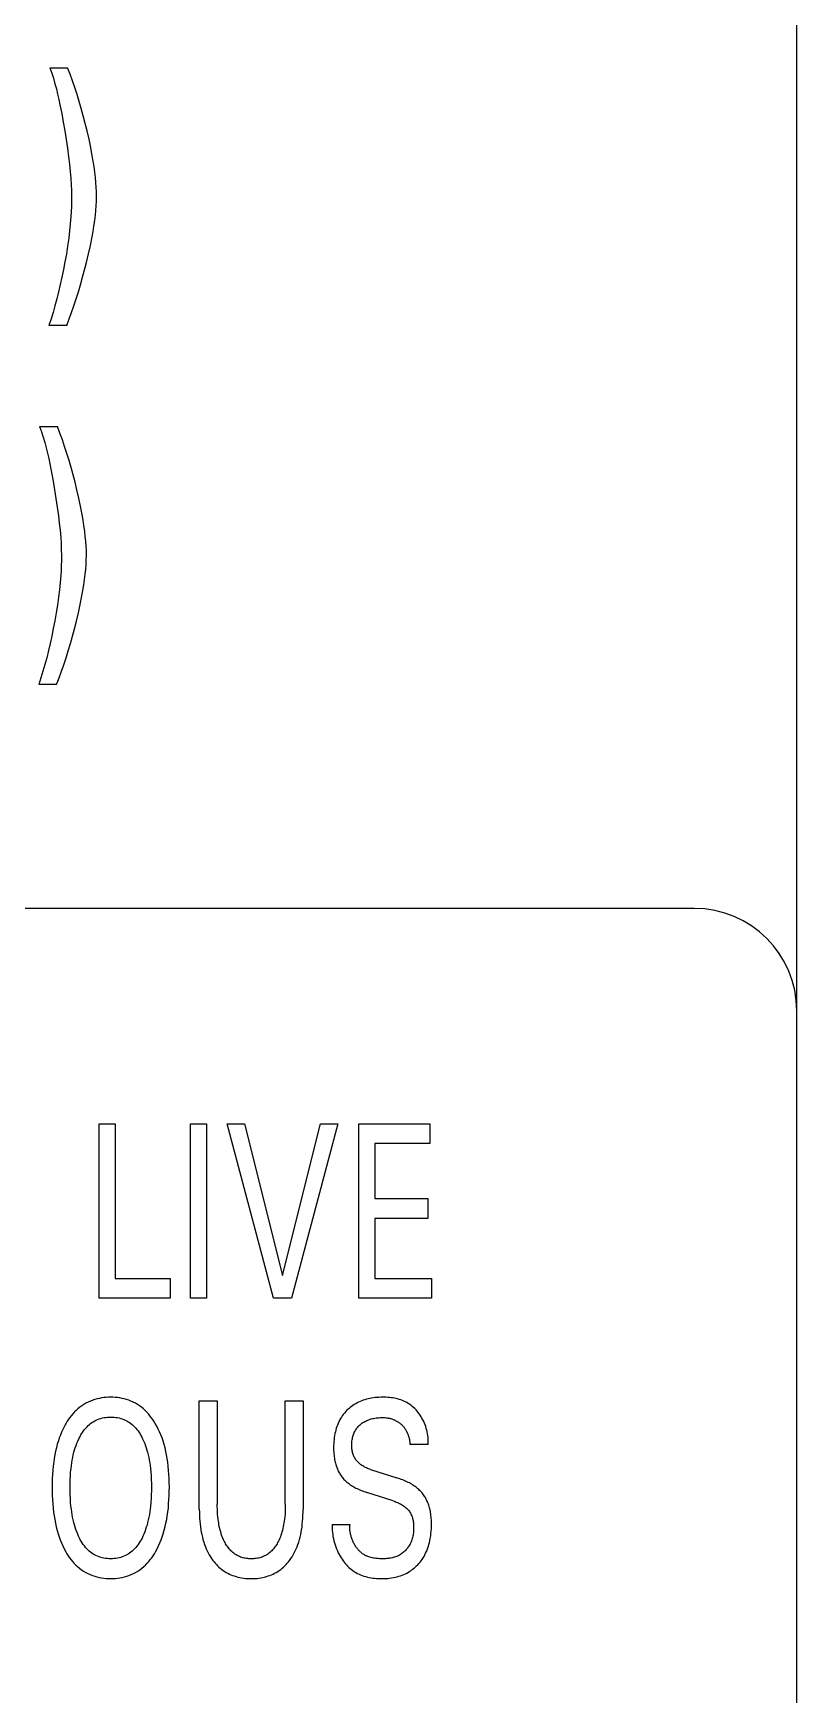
# Model space of a CAD drawing. Extents: x 0 to 420, y 0 to 297.
# Drawn here: x 187.74 to 195.19, y 222.86 to 239.06 of the extents above; entities that cross this region are included whole.
import ezdxf

# ---------------------------------------------------------------- set-up
doc = ezdxf.new("R2010")
doc.units = 0
doc.header["$LTSCALE"] = 23.1
doc.layers.add('10000_FRONT', color=7, linetype='CONTINUOUS')

msp = doc.modelspace()

# ---------------------------------------------------------------- linework, layer by layer
at = {"layer": '10000_FRONT', "color": 7, "linetype": 'CONTINUOUS'}
for p, q in [((195.189, 164.026), (195.189, 252.026)), ((187.901, 238.724), (188.075, 238.724)), ((188.067, 236.211), (187.893, 236.211)), ((187.802, 235.224), (187.976, 235.224)), ((187.968, 232.711), (187.794, 232.711)), ((194.189, 230.526), (89.189, 230.526)), ((188.383, 226.726), (188.383, 228.426)), ((188.383, 228.426), (188.538, 228.426)), ((188.538, 228.426), (188.538, 226.918)), ((189.274, 226.726), (189.274, 228.426)), ((189.274, 228.426), (189.43, 228.426)), ((189.43, 228.426), (189.43, 226.726)), ((190.083, 226.726), (189.631, 228.426)), ((189.631, 228.426), (189.8, 228.426)), ((189.8, 228.426), (190.173, 226.948)), ((190.173, 226.948), (190.541, 228.426)), ((190.71, 228.426), (190.258, 226.726)), ((190.541, 228.426), (190.71, 228.426)), ((190.916, 226.726), (190.916, 228.426)), ((190.916, 228.426), (191.61, 228.426)), ((191.61, 228.426), (191.61, 228.233)), ((191.072, 228.233), (191.072, 227.697)), ((191.61, 228.233), (191.072, 228.233)), ((191.072, 227.697), (191.589, 227.697)), ((191.589, 227.697), (191.589, 227.504)), ((191.072, 227.504), (191.072, 226.918)), ((191.589, 227.504), (191.072, 227.504)), ((188.538, 226.918), (189.076, 226.918)), ((189.076, 226.918), (189.076, 226.726)), ((191.072, 226.918), (191.625, 226.918)), ((191.625, 226.918), (191.625, 226.726)), ((189.076, 226.726), (188.383, 226.726)), ((189.43, 226.726), (189.274, 226.726)), ((190.258, 226.726), (190.083, 226.726)), ((191.625, 226.726), (190.916, 226.726)), ((189.36, 224.667), (189.36, 225.726)), ((189.36, 225.726), (189.535, 225.726)), ((189.535, 225.726), (189.535, 224.717)), ((190.199, 224.717), (190.199, 225.726)), ((190.199, 225.726), (190.373, 225.726)), ((190.373, 225.726), (190.373, 224.667)), ((191.592, 225.3), (191.414, 225.3)), ((191.031, 225.056), (191.288, 224.974)), ((191.25, 224.75), (190.993, 224.832)), ((190.655, 224.518), (190.831, 224.518))]:
    msp.add_line(p, q, dxfattribs=at)
for points in [[(187.901, 238.724), (187.92, 238.672), (187.937, 238.621), (187.952, 238.568), (187.966, 238.517), (187.978, 238.466), (187.99, 238.414), (188.001, 238.362), (188.018, 238.277), (188.033, 238.192), (188.048, 238.107), (188.061, 238.023), (188.074, 237.939), (188.085, 237.855), (188.093, 237.784), (188.101, 237.713), (188.107, 237.642), (188.111, 237.584), (188.113, 237.526), (188.114, 237.467), (188.114, 237.419), (188.113, 237.37), (188.11, 237.322), (188.107, 237.274), (188.101, 237.203), (188.094, 237.132), (188.086, 237.061), (188.075, 236.984), (188.063, 236.907), (188.049, 236.83), (188.035, 236.756), (188.02, 236.682), (188.004, 236.609), (187.988, 236.54), (187.971, 236.471), (187.952, 236.403), (187.934, 236.338), (187.914, 236.274), (187.893, 236.211)], [(188.067, 236.211), (188.091, 236.274), (188.114, 236.338), (188.137, 236.402), (188.159, 236.47), (188.18, 236.539), (188.201, 236.608), (188.221, 236.68), (188.241, 236.753), (188.26, 236.826), (188.279, 236.909), (188.297, 236.991), (188.314, 237.074), (188.323, 237.127), (188.332, 237.18), (188.34, 237.234), (188.346, 237.287), (188.351, 237.332), (188.354, 237.377), (188.356, 237.422), (188.357, 237.467), (188.357, 237.514), (188.355, 237.56), (188.351, 237.606), (188.347, 237.652), (188.341, 237.706), (188.334, 237.759), (188.325, 237.813), (188.316, 237.866), (188.301, 237.947), (188.284, 238.028), (188.265, 238.108), (188.247, 238.181), (188.228, 238.253), (188.208, 238.325), (188.188, 238.394), (188.167, 238.462), (188.145, 238.53), (188.123, 238.595), (188.099, 238.66), (188.075, 238.724)], [(187.802, 235.224), (187.821, 235.172), (187.838, 235.121), (187.853, 235.068), (187.867, 235.017), (187.879, 234.966), (187.891, 234.914), (187.902, 234.862), (187.919, 234.777), (187.934, 234.692), (187.949, 234.607), (187.962, 234.523), (187.975, 234.439), (187.986, 234.355), (187.994, 234.284), (188.002, 234.213), (188.008, 234.142), (188.012, 234.084), (188.014, 234.026), (188.015, 233.967), (188.015, 233.919), (188.014, 233.87), (188.011, 233.822), (188.008, 233.774), (188.002, 233.703), (187.995, 233.632), (187.986, 233.561), (187.976, 233.484), (187.964, 233.407), (187.95, 233.33), (187.936, 233.256), (187.921, 233.182), (187.905, 233.109), (187.889, 233.04), (187.872, 232.971), (187.853, 232.903), (187.835, 232.838), (187.815, 232.774), (187.794, 232.711)], [(187.968, 232.711), (187.992, 232.774), (188.015, 232.838), (188.038, 232.902), (188.06, 232.97), (188.081, 233.039), (188.102, 233.108), (188.122, 233.18), (188.142, 233.253), (188.161, 233.326), (188.18, 233.409), (188.198, 233.491), (188.215, 233.574), (188.224, 233.627), (188.233, 233.68), (188.241, 233.734), (188.247, 233.787), (188.252, 233.832), (188.255, 233.877), (188.257, 233.922), (188.258, 233.967), (188.258, 234.014), (188.256, 234.06), (188.252, 234.106), (188.248, 234.152), (188.242, 234.206), (188.235, 234.259), (188.226, 234.313), (188.217, 234.366), (188.202, 234.447), (188.185, 234.528), (188.166, 234.608), (188.148, 234.681), (188.129, 234.753), (188.109, 234.825), (188.089, 234.894), (188.068, 234.962), (188.046, 235.03), (188.024, 235.095), (188, 235.16), (187.976, 235.224)], [(188.934, 224.254), (188.949, 224.282), (188.963, 224.311), (188.976, 224.34), (188.988, 224.369), (188.998, 224.398), (189.008, 224.428), (189.018, 224.463), (189.027, 224.498), (189.035, 224.533), (189.042, 224.568), (189.048, 224.603), (189.053, 224.639), (189.058, 224.68), (189.061, 224.721), (189.064, 224.762), (189.066, 224.803), (189.067, 224.845), (189.068, 224.886), (189.067, 224.926), (189.066, 224.967), (189.064, 225.007), (189.061, 225.047), (189.057, 225.087), (189.052, 225.128), (189.047, 225.162), (189.041, 225.197), (189.034, 225.232), (189.026, 225.266), (189.017, 225.3), (189.007, 225.334), (188.997, 225.364), (188.985, 225.393), (188.973, 225.422), (188.96, 225.45), (188.946, 225.478), (188.93, 225.505), (188.918, 225.525), (188.906, 225.544), (188.892, 225.562), (188.878, 225.58), (188.864, 225.598), (188.848, 225.615), (188.832, 225.631), (188.815, 225.646), (188.797, 225.662), (188.777, 225.676), (188.757, 225.689), (188.736, 225.701), (188.715, 225.712), (188.693, 225.722), (188.671, 225.731), (188.649, 225.738), (188.628, 225.744), (188.606, 225.749), (188.585, 225.753), (188.562, 225.756), (188.54, 225.758), (188.518, 225.759), (188.496, 225.759), (188.473, 225.759), (188.451, 225.758), (188.429, 225.756), (188.406, 225.753), (188.385, 225.749), (188.363, 225.744), (188.341, 225.738), (188.32, 225.731), (188.298, 225.723), (188.276, 225.713), (188.254, 225.702), (188.233, 225.69), (188.213, 225.676), (188.194, 225.662), (188.175, 225.647), (188.158, 225.632), (188.142, 225.616), (188.127, 225.599), (188.112, 225.581), (188.098, 225.563), (188.085, 225.545), (188.072, 225.526), (188.06, 225.506), (188.056, 225.498)], [(191.592, 225.3), (191.592, 225.317), (191.593, 225.334), (191.592, 225.352), (191.591, 225.369), (191.589, 225.386), (191.586, 225.404), (191.583, 225.421), (191.579, 225.438), (191.574, 225.456), (191.569, 225.473), (191.563, 225.49), (191.556, 225.507), (191.549, 225.523), (191.541, 225.539), (191.532, 225.555), (191.524, 225.57), (191.515, 225.584), (191.505, 225.598), (191.495, 225.611), (191.485, 225.624), (191.474, 225.637), (191.462, 225.649), (191.451, 225.66), (191.438, 225.671), (191.425, 225.681), (191.412, 225.691), (191.399, 225.7), (191.385, 225.708), (191.371, 225.716), (191.356, 225.722), (191.341, 225.729), (191.326, 225.734), (191.311, 225.739), (191.295, 225.743), (191.279, 225.747), (191.263, 225.75), (191.247, 225.753), (191.231, 225.755), (191.214, 225.756), (191.198, 225.758), (191.181, 225.759), (191.165, 225.759), (191.149, 225.759), (191.131, 225.759), (191.112, 225.758), (191.094, 225.757), (191.076, 225.756), (191.059, 225.753), (191.041, 225.751), (191.023, 225.747), (191.007, 225.744), (190.991, 225.74), (190.975, 225.735), (190.96, 225.73), (190.944, 225.724), (190.929, 225.718), (190.914, 225.711), (190.9, 225.704), (190.886, 225.696), (190.872, 225.688), (190.859, 225.68), (190.846, 225.671), (190.833, 225.661), (190.821, 225.651), (190.809, 225.64), (190.797, 225.629), (190.786, 225.617), (190.775, 225.604), (190.764, 225.592), (190.755, 225.579), (190.746, 225.565), (190.737, 225.551), (190.728, 225.536), (190.721, 225.521), (190.714, 225.505), (190.707, 225.489), (190.701, 225.473), (190.696, 225.457), (190.691, 225.44), (190.687, 225.424), (190.682, 225.405), (190.679, 225.386), (190.676, 225.366), (190.674, 225.347), (190.672, 225.327), (190.671, 225.308), (190.67, 225.288), (190.67, 225.269)], [(188.183, 224.404), (188.174, 224.426), (188.165, 224.447), (188.157, 224.47), (188.149, 224.492), (188.143, 224.515), (188.136, 224.537), (188.13, 224.564), (188.124, 224.59), (188.12, 224.617), (188.115, 224.644), (188.112, 224.67), (188.108, 224.697), (188.105, 224.734), (188.102, 224.772), (188.1, 224.809), (188.099, 224.846), (188.099, 224.883), (188.099, 224.92), (188.1, 224.957), (188.102, 224.993), (188.105, 225.03), (188.109, 225.066), (188.112, 225.093), (188.116, 225.119), (188.12, 225.145), (188.125, 225.172), (188.131, 225.198), (188.137, 225.223), (188.143, 225.246), (188.15, 225.268), (188.158, 225.29), (188.166, 225.312), (188.175, 225.333), (188.185, 225.354), (188.193, 225.37), (188.201, 225.386), (188.21, 225.402), (188.22, 225.417), (188.23, 225.431), (188.241, 225.446), (188.253, 225.459), (188.265, 225.472), (188.276, 225.483), (188.288, 225.494), (188.3, 225.504), (188.313, 225.513), (188.326, 225.521), (188.34, 225.529), (188.354, 225.537), (188.368, 225.543), (188.384, 225.549), (188.399, 225.554), (188.415, 225.558), (188.431, 225.561), (188.447, 225.563), (188.463, 225.565), (188.479, 225.566), (188.496, 225.567), (188.512, 225.566), (188.529, 225.565), (188.545, 225.563), (188.561, 225.561), (188.577, 225.558), (188.593, 225.554), (188.608, 225.549), (188.624, 225.543), (188.638, 225.537), (188.652, 225.529), (188.666, 225.521), (188.679, 225.513), (188.692, 225.504), (188.704, 225.494), (188.716, 225.483), (188.727, 225.472), (188.74, 225.459), (188.751, 225.446), (188.762, 225.431), (188.772, 225.417), (188.782, 225.402), (188.791, 225.386), (188.799, 225.37), (188.807, 225.354), (188.81, 225.349)], [(191.031, 225.056), (191.021, 225.059), (191.011, 225.062), (191.002, 225.066), (190.992, 225.07), (190.982, 225.075), (190.973, 225.079), (190.964, 225.084), (190.955, 225.09), (190.946, 225.095), (190.937, 225.101), (190.929, 225.107), (190.922, 225.113), (190.915, 225.119), (190.909, 225.126), (190.902, 225.132), (190.896, 225.139), (190.891, 225.146), (190.885, 225.153), (190.88, 225.161), (190.876, 225.168), (190.871, 225.176), (190.867, 225.184), (190.864, 225.193), (190.86, 225.202), (190.857, 225.211), (190.855, 225.22), (190.853, 225.229), (190.851, 225.238), (190.85, 225.248), (190.849, 225.257), (190.848, 225.267), (190.847, 225.276), (190.847, 225.286), (190.847, 225.297), (190.847, 225.309), (190.848, 225.321), (190.849, 225.332), (190.851, 225.343), (190.853, 225.355), (190.855, 225.366), (190.858, 225.377), (190.861, 225.387), (190.864, 225.397), (190.868, 225.406), (190.872, 225.415), (190.876, 225.425), (190.881, 225.434), (190.886, 225.442), (190.892, 225.451), (190.897, 225.459), (190.904, 225.466), (190.91, 225.474), (190.917, 225.481), (190.924, 225.488), (190.932, 225.494), (190.939, 225.5), (190.947, 225.506), (190.956, 225.512), (190.966, 225.518), (190.975, 225.523), (190.985, 225.528), (190.995, 225.533), (191.005, 225.537), (191.015, 225.541), (191.026, 225.545), (191.038, 225.548), (191.049, 225.551), (191.06, 225.553), (191.072, 225.556), (191.084, 225.558), (191.097, 225.559), (191.11, 225.56), (191.123, 225.561), (191.136, 225.562), (191.149, 225.562), (191.16, 225.561), (191.171, 225.561), (191.182, 225.56), (191.192, 225.559), (191.203, 225.557), (191.214, 225.555), (191.222, 225.553), (191.23, 225.551), (191.238, 225.548)], [(191.238, 225.548), (191.245, 225.546), (191.252, 225.543), (191.259, 225.541), (191.266, 225.538), (191.272, 225.534), (191.279, 225.531), (191.285, 225.528), (191.291, 225.524), (191.296, 225.521), (191.302, 225.517), (191.308, 225.513), (191.313, 225.509), (191.319, 225.505), (191.324, 225.5), (191.329, 225.496), (191.335, 225.491), (191.34, 225.486), (191.345, 225.48), (191.35, 225.475), (191.354, 225.47), (191.359, 225.464), (191.363, 225.458), (191.367, 225.452), (191.371, 225.446), (191.375, 225.44), (191.379, 225.434), (191.382, 225.427), (191.386, 225.421), (191.389, 225.414), (191.392, 225.407), (191.394, 225.401), (191.397, 225.394), (191.399, 225.387), (191.402, 225.38), (191.404, 225.372), (191.406, 225.364), (191.408, 225.356), (191.409, 225.348), (191.41, 225.34), (191.412, 225.332), (191.413, 225.324), (191.413, 225.316), (191.414, 225.308), (191.414, 225.3)], [(188.056, 225.498), (188.041, 225.472), (188.028, 225.446), (188.016, 225.419), (188.005, 225.391), (187.994, 225.364), (187.985, 225.336), (187.975, 225.302), (187.966, 225.268), (187.958, 225.233), (187.951, 225.199), (187.945, 225.164), (187.94, 225.129), (187.935, 225.088), (187.931, 225.048), (187.928, 225.008), (187.926, 224.967), (187.925, 224.926), (187.925, 224.886), (187.925, 224.845), (187.926, 224.803), (187.928, 224.762), (187.931, 224.721), (187.935, 224.68), (187.939, 224.639), (187.944, 224.603), (187.95, 224.568), (187.957, 224.532), (187.965, 224.497), (187.974, 224.462), (187.984, 224.428), (187.993, 224.398), (188.004, 224.368), (188.016, 224.339), (188.029, 224.31), (188.042, 224.281), (188.057, 224.253), (188.069, 224.233), (188.082, 224.214), (188.095, 224.194), (188.109, 224.176), (188.123, 224.158), (188.139, 224.14), (188.155, 224.124), (188.172, 224.108), (188.191, 224.092), (188.21, 224.078), (188.231, 224.064), (188.252, 224.051), (188.273, 224.04), (188.295, 224.03), (188.318, 224.021), (188.34, 224.014), (188.361, 224.008), (188.383, 224.003), (188.405, 223.999), (188.428, 223.996), (188.45, 223.993), (188.473, 223.992), (188.496, 223.992), (188.518, 223.992), (188.541, 223.993), (188.563, 223.996), (188.586, 223.999), (188.608, 224.003), (188.63, 224.008), (188.652, 224.014), (188.673, 224.021), (188.696, 224.03), (188.718, 224.04), (188.739, 224.052), (188.76, 224.064), (188.781, 224.078), (188.8, 224.093), (188.819, 224.109), (188.836, 224.124), (188.852, 224.141), (188.868, 224.159), (188.882, 224.177), (188.896, 224.195), (188.91, 224.215), (188.922, 224.234), (188.934, 224.254)], [(188.81, 225.349), (188.819, 225.328), (188.828, 225.308), (188.836, 225.287), (188.843, 225.266), (188.849, 225.245), (188.855, 225.223), (188.862, 225.198), (188.867, 225.172), (188.872, 225.145), (188.877, 225.119), (188.881, 225.093), (188.884, 225.066), (188.887, 225.03), (188.89, 224.993), (188.892, 224.957), (188.893, 224.92), (188.893, 224.883), (188.893, 224.846), (188.892, 224.809), (188.89, 224.771), (188.888, 224.734), (188.884, 224.697), (188.881, 224.67), (188.877, 224.643), (188.873, 224.616), (188.868, 224.59), (188.862, 224.563), (188.856, 224.537), (188.85, 224.514), (188.843, 224.492), (188.836, 224.469), (188.828, 224.447), (188.819, 224.425), (188.809, 224.404), (188.801, 224.387), (188.793, 224.371), (188.784, 224.355), (188.774, 224.34), (188.764, 224.324), (188.753, 224.31), (188.741, 224.296), (188.729, 224.282), (188.718, 224.271), (188.706, 224.26), (188.693, 224.25), (188.68, 224.24), (188.667, 224.231), (188.653, 224.223), (188.639, 224.216), (188.625, 224.209), (188.609, 224.203), (188.594, 224.198), (188.578, 224.194), (188.562, 224.19), (188.545, 224.188), (188.529, 224.186), (188.512, 224.185), (188.496, 224.185), (188.479, 224.185), (188.463, 224.186), (188.446, 224.188), (188.43, 224.19), (188.414, 224.194), (188.398, 224.198), (188.382, 224.203), (188.367, 224.209), (188.352, 224.216), (188.338, 224.223), (188.325, 224.231), (188.311, 224.24), (188.298, 224.25), (188.286, 224.26), (188.274, 224.271), (188.263, 224.282), (188.251, 224.296), (188.239, 224.31), (188.228, 224.324), (188.218, 224.34), (188.208, 224.355), (188.199, 224.371), (188.191, 224.387), (188.183, 224.404)], [(190.67, 225.269), (190.67, 225.254), (190.67, 225.239), (190.671, 225.224), (190.672, 225.209), (190.674, 225.195), (190.676, 225.18), (190.678, 225.165), (190.68, 225.15), (190.683, 225.139), (190.685, 225.127), (190.688, 225.116), (190.691, 225.105), (190.695, 225.094), (190.698, 225.083), (190.703, 225.072), (190.707, 225.061), (190.712, 225.05), (190.716, 225.04), (190.721, 225.03), (190.726, 225.021), (190.732, 225.012), (190.738, 225.002), (190.744, 224.993), (190.75, 224.985), (190.757, 224.976), (190.764, 224.968), (190.771, 224.959), (190.779, 224.951), (190.788, 224.943), (190.796, 224.935), (190.805, 224.928), (190.814, 224.921), (190.823, 224.914), (190.833, 224.907), (190.844, 224.9), (190.855, 224.893), (190.866, 224.886), (190.877, 224.88), (190.888, 224.874), (190.9, 224.869), (190.913, 224.863), (190.926, 224.857), (190.939, 224.851), (190.953, 224.846), (190.966, 224.841), (190.98, 224.836), (190.993, 224.832)], [(191.624, 224.551), (191.624, 224.565), (191.623, 224.579), (191.622, 224.593), (191.62, 224.607), (191.619, 224.621), (191.616, 224.635), (191.614, 224.648), (191.611, 224.66), (191.609, 224.672), (191.606, 224.683), (191.602, 224.695), (191.599, 224.706), (191.595, 224.718), (191.59, 224.729), (191.586, 224.74), (191.581, 224.751), (191.576, 224.761), (191.571, 224.771), (191.565, 224.781), (191.559, 224.79), (191.553, 224.8), (191.547, 224.809), (191.54, 224.818), (191.533, 224.827), (191.526, 224.835), (191.518, 224.844), (191.509, 224.852), (191.501, 224.86), (191.492, 224.868), (191.483, 224.875), (191.474, 224.883), (191.465, 224.89), (191.454, 224.897), (191.443, 224.904), (191.432, 224.911), (191.42, 224.918), (191.409, 224.924), (191.397, 224.93), (191.385, 224.936), (191.372, 224.942), (191.358, 224.948), (191.344, 224.954), (191.33, 224.959), (191.316, 224.964), (191.302, 224.969), (191.288, 224.974)], [(190.199, 224.717), (190.199, 224.693), (190.198, 224.668), (190.197, 224.643), (190.196, 224.619), (190.193, 224.594), (190.191, 224.57), (190.188, 224.552), (190.186, 224.534), (190.182, 224.516), (190.179, 224.498), (190.175, 224.48), (190.171, 224.463), (190.166, 224.445), (190.161, 224.43), (190.156, 224.415), (190.151, 224.4), (190.145, 224.385), (190.138, 224.371), (190.131, 224.357), (190.124, 224.342), (190.118, 224.332), (190.112, 224.321), (190.105, 224.311), (190.098, 224.301), (190.091, 224.291), (190.083, 224.281), (190.075, 224.272), (190.067, 224.263), (190.058, 224.255), (190.048, 224.246), (190.038, 224.239), (190.028, 224.231), (190.018, 224.224), (190.007, 224.218), (189.995, 224.212), (189.984, 224.207), (189.972, 224.202), (189.961, 224.198), (189.95, 224.195), (189.938, 224.192), (189.927, 224.19), (189.915, 224.188), (189.903, 224.186), (189.891, 224.185), (189.879, 224.185), (189.867, 224.185), (189.856, 224.185), (189.844, 224.185), (189.832, 224.186), (189.82, 224.188), (189.808, 224.19), (189.797, 224.192), (189.785, 224.195), (189.774, 224.198), (189.763, 224.202), (189.751, 224.207), (189.74, 224.212), (189.729, 224.218), (189.718, 224.224), (189.707, 224.231), (189.697, 224.239), (189.687, 224.246), (189.677, 224.255), (189.669, 224.263), (189.66, 224.272), (189.652, 224.281), (189.644, 224.291), (189.637, 224.301), (189.63, 224.311), (189.623, 224.321), (189.617, 224.332), (189.611, 224.342), (189.603, 224.357), (189.596, 224.371), (189.59, 224.386), (189.584, 224.4), (189.578, 224.415), (189.573, 224.43), (189.569, 224.446), (189.564, 224.463), (189.559, 224.481), (189.555, 224.499), (189.552, 224.516), (189.549, 224.534), (189.546, 224.552), (189.543, 224.571), (189.541, 224.595), (189.538, 224.619), (189.537, 224.644), (189.536, 224.668), (189.535, 224.693), (189.535, 224.717)], [(191.25, 224.75), (191.261, 224.746), (191.271, 224.742), (191.282, 224.738), (191.293, 224.734), (191.303, 224.729), (191.313, 224.724), (191.323, 224.719), (191.333, 224.713), (191.343, 224.708), (191.352, 224.701), (191.361, 224.694), (191.369, 224.688), (191.376, 224.682), (191.383, 224.675), (191.39, 224.669), (191.397, 224.661), (191.403, 224.654), (191.409, 224.646), (191.414, 224.638), (191.419, 224.63), (191.424, 224.622), (191.428, 224.614), (191.432, 224.605), (191.436, 224.595), (191.439, 224.586), (191.441, 224.577), (191.444, 224.567), (191.445, 224.557), (191.447, 224.547), (191.448, 224.538), (191.449, 224.528), (191.45, 224.518), (191.451, 224.507), (191.451, 224.496), (191.451, 224.484), (191.451, 224.473), (191.45, 224.461), (191.449, 224.449), (191.448, 224.438), (191.447, 224.426), (191.445, 224.415), (191.443, 224.404), (191.44, 224.392), (191.437, 224.381), (191.434, 224.37), (191.43, 224.36), (191.426, 224.349), (191.421, 224.338), (191.416, 224.328), (191.411, 224.319), (191.405, 224.309), (191.399, 224.3), (191.393, 224.292), (191.386, 224.283), (191.379, 224.275), (191.372, 224.267), (191.364, 224.259), (191.356, 224.252), (191.348, 224.245), (191.34, 224.238), (191.331, 224.232), (191.322, 224.226), (191.313, 224.22), (191.303, 224.215), (191.293, 224.211), (191.283, 224.207), (191.273, 224.203), (191.262, 224.199), (191.252, 224.196), (191.241, 224.194), (191.23, 224.192), (191.219, 224.19), (191.208, 224.188), (191.197, 224.187), (191.186, 224.186), (191.175, 224.185), (191.163, 224.185), (191.152, 224.185), (191.141, 224.185), (191.129, 224.185), (191.117, 224.185), (191.105, 224.186), (191.093, 224.187), (191.082, 224.188), (191.07, 224.19), (191.058, 224.192), (191.047, 224.194), (191.036, 224.197), (191.025, 224.2), (191.014, 224.203), (191.003, 224.207)], [(189.36, 224.667), (189.361, 224.638), (189.362, 224.61), (189.363, 224.581), (189.365, 224.553), (189.368, 224.525), (189.371, 224.496), (189.375, 224.468), (189.379, 224.444), (189.384, 224.42), (189.39, 224.396), (189.396, 224.372), (189.403, 224.348), (189.411, 224.325), (189.419, 224.302), (189.428, 224.282), (189.437, 224.262), (189.446, 224.242), (189.457, 224.223), (189.468, 224.204), (189.48, 224.186), (189.493, 224.168), (189.504, 224.154), (189.515, 224.141), (189.527, 224.128), (189.539, 224.115), (189.552, 224.103), (189.565, 224.092), (189.579, 224.081), (189.593, 224.07), (189.608, 224.061), (189.622, 224.052), (189.638, 224.043), (189.653, 224.036), (189.669, 224.029), (189.685, 224.022), (189.701, 224.017), (189.718, 224.011), (189.736, 224.007), (189.754, 224.002), (189.773, 223.999), (189.791, 223.996), (189.81, 223.994), (189.829, 223.993), (189.848, 223.992), (189.867, 223.992), (189.885, 223.992), (189.904, 223.993), (189.923, 223.994), (189.942, 223.996), (189.96, 223.999), (189.979, 224.002), (189.997, 224.007), (190.015, 224.011), (190.032, 224.017), (190.048, 224.022), (190.064, 224.029), (190.08, 224.036), (190.095, 224.043), (190.111, 224.052), (190.125, 224.061), (190.14, 224.07), (190.154, 224.081), (190.168, 224.092), (190.181, 224.103), (190.194, 224.115), (190.206, 224.128), (190.218, 224.141), (190.229, 224.154), (190.24, 224.168), (190.253, 224.186), (190.265, 224.204), (190.276, 224.223), (190.287, 224.242), (190.296, 224.262), (190.305, 224.282), (190.314, 224.302), (190.322, 224.325), (190.33, 224.348), (190.337, 224.372), (190.343, 224.396), (190.349, 224.42), (190.354, 224.444), (190.358, 224.468), (190.362, 224.496), (190.365, 224.525), (190.368, 224.553), (190.37, 224.581), (190.371, 224.61), (190.372, 224.638), (190.373, 224.667)], [(190.655, 224.518), (190.655, 224.499), (190.655, 224.48), (190.657, 224.461), (190.658, 224.441), (190.661, 224.421), (190.664, 224.401), (190.668, 224.381), (190.673, 224.361), (190.679, 224.341), (190.685, 224.321), (190.691, 224.302), (190.699, 224.282), (190.707, 224.263), (190.716, 224.244), (190.725, 224.226), (190.734, 224.21), (190.743, 224.195), (190.752, 224.181), (190.762, 224.166), (190.773, 224.152), (190.784, 224.139), (190.795, 224.126), (190.807, 224.113), (190.819, 224.101), (190.832, 224.09), (190.845, 224.079), (190.859, 224.069), (190.873, 224.059), (190.887, 224.05), (190.902, 224.042), (190.918, 224.034), (190.934, 224.028), (190.95, 224.021), (190.966, 224.016), (190.983, 224.011), (191, 224.007), (191.017, 224.003), (191.035, 224), (191.052, 223.997), (191.07, 223.995), (191.088, 223.994), (191.105, 223.993), (191.123, 223.992), (191.141, 223.992), (191.16, 223.992), (191.179, 223.993), (191.198, 223.994), (191.216, 223.996), (191.235, 223.999), (191.254, 224.002), (191.272, 224.005), (191.289, 224.01), (191.305, 224.014), (191.322, 224.019), (191.338, 224.025), (191.354, 224.032), (191.37, 224.039), (191.385, 224.046), (191.4, 224.055), (191.414, 224.063), (191.428, 224.072), (191.441, 224.082), (191.455, 224.093), (191.467, 224.103), (191.479, 224.115), (191.491, 224.127), (191.503, 224.139), (191.514, 224.152), (191.524, 224.165), (191.534, 224.179), (191.543, 224.193), (191.552, 224.208), (191.56, 224.223), (191.568, 224.239), (191.576, 224.256), (191.583, 224.272), (191.589, 224.29), (191.595, 224.307), (191.6, 224.324), (191.605, 224.342), (191.609, 224.36), (191.613, 224.384), (191.617, 224.407), (191.62, 224.431), (191.622, 224.455), (191.624, 224.479), (191.625, 224.503), (191.625, 224.527), (191.624, 224.551)], [(191.003, 224.207), (190.997, 224.21), (190.991, 224.212), (190.984, 224.215), (190.978, 224.218), (190.972, 224.222), (190.966, 224.225), (190.96, 224.23), (190.953, 224.234), (190.947, 224.238), (190.941, 224.243), (190.936, 224.248), (190.93, 224.253), (190.924, 224.258), (190.919, 224.264), (190.914, 224.269), (190.909, 224.275), (190.904, 224.281), (190.899, 224.287), (190.894, 224.293), (190.89, 224.299), (190.885, 224.306), (190.881, 224.313), (190.877, 224.319), (190.873, 224.326), (190.869, 224.333), (190.865, 224.341), (190.861, 224.349), (190.857, 224.357), (190.854, 224.365), (190.851, 224.374), (190.848, 224.382), (190.845, 224.391), (190.842, 224.399), (190.84, 224.408), (190.838, 224.416), (190.836, 224.425), (190.834, 224.433), (190.833, 224.442), (190.831, 224.451), (190.83, 224.459), (190.83, 224.468), (190.829, 224.476), (190.829, 224.485), (190.829, 224.493), (190.829, 224.502), (190.83, 224.51), (190.831, 224.518)]]:
    msp.add_lwpolyline(points, dxfattribs=at)
msp.add_arc((194.189, 229.526), 1, 0, 89.9986, dxfattribs=at)

doc.saveas('drawing.dxf')
